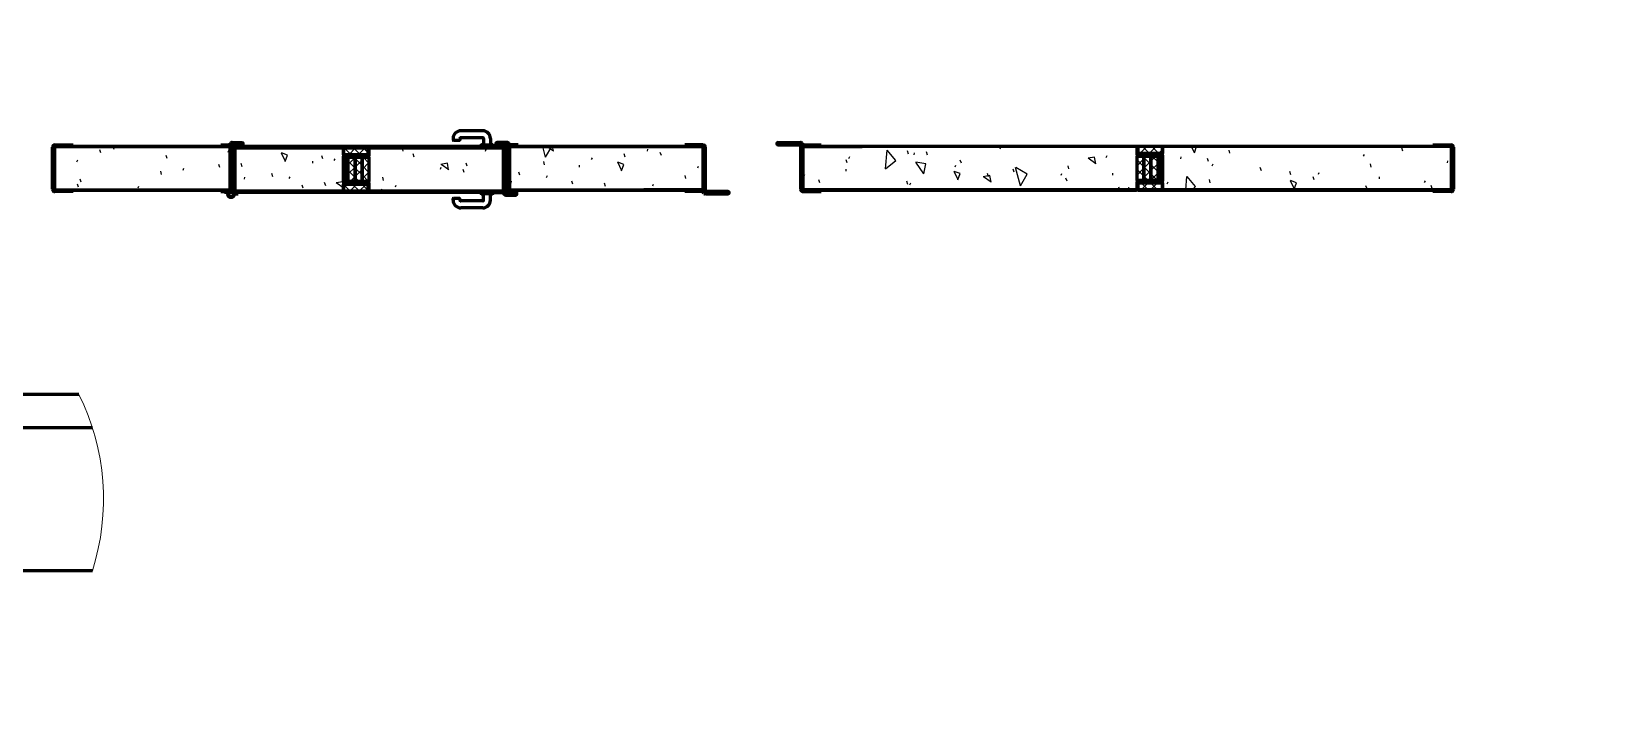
# Model space of a CAD drawing. Header units: millimetres. Extents: x 0 to 3360, y 0 to 297.
# Drawn here: x 567.3 to 802.7, y 0 to 103.2 of the extents above; entities that cross this region are included whole.
import ezdxf

# ---------------------------------------------------------------- set-up
doc = ezdxf.new("R2010")
doc.units = ezdxf.units.MM
doc.linetypes.add('K5LT_BASIC', pattern=[0])
doc.linetypes.add('K5LT_THIN_INCLUDED_TO_HATCHING', pattern=[0])
doc.layers.add('Системный слой', color=7, linetype='Continuous')
pattern_1 = [(45, (0, 0), (-0.7071068, 0.7071068), []), (135, (0, 0), (-0.7071068, -0.7071068), [])]
pattern_2 = [(45, (0, 0), (-2.12132, 2.12132), [])]
pattern_3 = [(40, (7.66, 6.428), (-20.5692, 24.5134), [2, -30]), (130, (9.193, 7.713), (-24.5134, -20.5692), [2, -30]), (85, (7.66, 6.428), (-20.5688, 24.513), [2.828, -42.426]), (60, (9.193, 7.713), (-27.7128, 16), [2, -30]), (150, (10.192, 9.445), (-16, -27.7128), [2, -30]), (105, (9.193, 7.713), (-27.7123, 15.9997), [2.828, -42.426]), (80, (16.853, 14.141), (-26.0974, 4.6017), [1.5, -25]), (170, (17.114, 15.618), (-4.6017, -26.0974), [1.5, -25]), (125, (16.853, 14.141), (-26.09695, 4.6016), [2.121, -35.355]), (100, (-18.796, -15.771), (-15.75692, -2.77837), [1, -15]), (190, (-18.97, -14.787), (2.77837, -15.75692), [1, -15]), (145, (-18.796, -15.771), (-15.75733, -2.77844), [1.414, -21.213]), (70, (1.233, 14.088), (-15.03508, 5.47232), [1, -15]), (160, (1.575, 15.028), (-5.47232, -15.03508), [1, -15]), (115, (1.233, 14.088), (-15.03547, 5.47246), [1.414, -21.213]), (85, (0, 0), (-9.35186, 7.84492), [0.3, -10]), (65, (0, 0), (-2.418448, 6.64463), [0.3, -10]), (105, (0, 0), (-6.193075, 7.658056), [0.5, -12]), (110, (0, 0), (-7.94593, 1.36463), [0.5, -7])]

# ---------------------------------------------------------------- blocks, each defined once
blk = doc.blocks.new('U589')
at = {"layer": 'Системный слой', "color": 5, "linetype": 'K5LT_BASIC', "lineweight": 60, "true_color": 0x0000ff}
for p, q in [((636.91, 85.79), (636.91, 85.96)), ((636.91, 85.96), (638.26, 85.96)), ((638.26, 85.79), (636.91, 85.79)), ((638.43, 79.13), (638.43, 85.63)), ((638.59, 85.63), (638.59, 79.13)), ((636.91, 78.96), (636.91, 79.13)), ((636.91, 79.13), (638.05, 79.13)), ((636.91, 78.96), (638.05, 78.96)), ((638.16, 78.91), (638.39, 78.68)), ((638.28, 79.03), (638.51, 78.8)), ((638.63, 78.75), (640.09, 78.75)), ((638.63, 78.59), (640.09, 78.59)), ((638.76, 78.96), (640.09, 78.96)), ((638.76, 78.79), (640.09, 78.79))]:
    blk.add_line(p, q, dxfattribs=at)
for centre, radius, start, end in [((638.26, 85.63), 0.333, 0, 90), ((638.26, 85.63), 0.167, 0, 90), ((638.05, 78.79), 0.333, 45, 90), ((638.05, 78.79), 0.167, 45, 90), ((638.63, 78.92), 0.333, 225, 270), ((638.76, 79.13), 0.333, 180, 270), ((638.63, 78.92), 0.167, 225, 270), ((638.76, 79.13), 0.167, 180, 270), ((640.09, 78.77), 0.188, 270, 90), ((640.09, 78.77), 0.0208, 270, 90)]:
    blk.add_arc(centre, radius, start, end, dxfattribs=at)
blk = doc.blocks.new('U590')
at = {"layer": 'Системный слой', "color": 5, "linetype": 'K5LT_BASIC', "lineweight": 60, "true_color": 0x0000ff}
for p, q in [((638.79, 86.5), (637.32, 86.5)), ((638.79, 86.34), (637.32, 86.34)), ((638.66, 86.13), (637.32, 86.13)), ((638.66, 86.29), (637.33, 86.29)), ((638.82, 79.46), (638.82, 85.96)), ((639.14, 86.06), (638.91, 86.29)), ((638.99, 85.96), (638.99, 79.46)), ((639.26, 86.18), (639.03, 86.41)), ((640.51, 86.13), (639.37, 86.13)), ((640.51, 85.96), (639.37, 85.96)), ((640.51, 86.13), (640.51, 85.96)), ((639.16, 79.29), (640.51, 79.29)), ((640.51, 79.13), (639.16, 79.13)), ((640.51, 79.29), (640.51, 79.13))]:
    blk.add_line(p, q, dxfattribs=at)
for centre, radius, start, end in [((637.32, 86.32), 0.188, 90, 270), ((637.32, 86.32), 0.0208, 90, 270), ((638.66, 85.96), 0.333, 0, 90), ((638.66, 85.96), 0.167, 0, 90), ((638.79, 86.17), 0.333, 45, 90), ((638.79, 86.17), 0.167, 45, 90), ((639.37, 86.29), 0.333, 225, 270), ((639.37, 86.29), 0.167, 225, 270), ((639.16, 79.46), 0.333, 180, 270), ((639.16, 79.46), 0.167, 180, 270)]:
    blk.add_arc(centre, radius, start, end, dxfattribs=at)
blk = doc.blocks.new('U591')
at = {"layer": 'Системный слой', "color": 5, "linetype": 'K5LT_BASIC', "lineweight": 60, "true_color": 0x0000ff}
for p, q in [((595.77, 86.13), (596.91, 86.13)), ((595.77, 86.13), (595.77, 85.96)), ((595.77, 85.96), (596.91, 85.96)), ((597.03, 86.18), (597.26, 86.41)), ((597.15, 86.06), (597.38, 86.29)), ((597.29, 85.96), (597.29, 79.46)), ((597.46, 79.46), (597.46, 85.96)), ((597.49, 86.5), (598.96, 86.5)), ((597.49, 86.34), (598.96, 86.34)), ((597.63, 86.29), (598.96, 86.29)), ((597.63, 86.13), (598.96, 86.13)), ((595.77, 79.29), (595.77, 79.13)), ((597.13, 79.29), (595.77, 79.29)), ((595.77, 79.13), (597.13, 79.13))]:
    blk.add_line(p, q, dxfattribs=at)
for centre, radius, start, end in [((596.91, 86.29), 0.167, 270, 315), ((596.91, 86.29), 0.333, 270, 315), ((597.49, 86.17), 0.333, 90, 135), ((597.63, 85.96), 0.333, 90, 180), ((597.49, 86.17), 0.167, 90, 135), ((597.63, 85.96), 0.167, 90, 180), ((598.96, 86.32), 0.188, 270, 90), ((598.96, 86.32), 0.0208, 270, 90), ((597.13, 79.46), 0.333, 270, 0), ((597.13, 79.46), 0.167, 270, 0)]:
    blk.add_arc(centre, radius, start, end, dxfattribs=at)
blk = doc.blocks.new('U592')
at = {"layer": 'Системный слой', "color": 5, "linetype": 'K5LT_BASIC', "lineweight": 60, "true_color": 0x0000ff}
for p, q in [((597.55, 79.29), (597.55, 85.63)), ((597.71, 85.63), (597.71, 79.29)), ((599.11, 85.96), (597.88, 85.96)), ((597.88, 85.79), (599.11, 85.79)), ((599.11, 85.96), (599.11, 85.79)), ((597.55, 80.96), (597.55, 79.29)), ((597.8, 78.97), (597.79, 78.96)), ((597.88, 79.13), (599.11, 79.13)), ((599.11, 78.96), (597.88, 78.96)), ((599.11, 79.13), (599.11, 78.96))]:
    blk.add_line(p, q, dxfattribs=at)
for centre, radius, start, end in [((597.88, 85.63), 0.333, 90, 180), ((597.88, 85.63), 0.167, 90, 180), ((597.88, 79.29), 0.333, 180, 270), ((597.88, 79.29), 0.167, 180, 270)]:
    blk.add_arc(centre, radius, start, end, dxfattribs=at)

msp = doc.modelspace()

# ---------------------------------------------------------------- hatches: boundary and pattern name
at = {"layer": 'Системный слой'}
h = msp.add_hatch(dxfattribs=at)
h.set_pattern_fill('Песок', angle=40, style=0, pattern_type=0)
h.set_pattern_definition(pattern_3)
h.paths.add_polyline_path([(597.12652, 85.87775), (570.79873, 85.87775), (570.79873, 79.37775), (597.12652, 79.37775)])
h.paths.add_polyline_path([(639.15812, 79.37775), (659.39671, 79.37775), (664.50706, 79.37775), (668.17373, 79.37775), (668.29873, 79.37775), (668.29873, 80.41941), (668.29873, 85.87775), (668.17373, 85.87775), (664.50706, 85.87775), (639.15812, 85.87775)])
h.paths.add_polyline_path([(618.13206, 79.21105), (638.26115, 79.21105), (638.26115, 85.71105), (618.13206, 85.71105), (618.07314, 85.68664), (618.04873, 85.62772), (618.04873, 84.50272), (618.01212, 84.41433), (617.92373, 84.37772), (617.96539, 84.37772), (617.96539, 84.29438), (618.04873, 84.29438), (618.04873, 80.62772), (617.96539, 80.62772), (617.96539, 80.54438), (617.92373, 80.54438), (618.01212, 80.50777), (618.04873, 80.41938), (618.04873, 79.29438), (618.07314, 79.23546)])
h.paths.add_polyline_path([(597.87946, 79.21105), (614.21539, 79.21105), (614.21539, 80.50272), (614.21539, 84.41938), (614.21539, 84.66938), (614.21539, 85.71105), (597.87946, 85.71105)])
h.paths.add_polyline_path([(617.88206, 80.25272), (614.46539, 80.25272), (614.21539, 80.25272), (614.21539, 79.21105), (617.88206, 79.21105)])
h = msp.add_hatch(dxfattribs=at)
h.set_pattern_fill('Неметалл', angle=45, style=0, pattern_type=0)
h.set_pattern_definition(pattern_1)
h.paths.add_polyline_path([(617.88206, 85.71105), (614.21539, 85.71105), (614.21539, 84.66938), (614.46539, 84.66938), (617.88206, 84.66938)])
h = msp.add_hatch(dxfattribs=at)
h.set_pattern_fill('Песок', angle=40, style=0, pattern_type=0)
h.set_pattern_definition(pattern_3)
h.paths.add_polyline_path([(780.79873, 85.87775), (737.38206, 85.87775), (737.38206, 84.58608), (737.38206, 80.66941), (737.38206, 80.41941), (737.38206, 79.37775), (780.79873, 79.37775)])
h.paths.add_polyline_path([(733.46539, 85.87775), (692.20075, 85.87775), (687.09039, 85.87775), (683.42373, 85.87775), (683.29873, 85.87775), (683.29873, 84.83608), (683.29873, 79.37775), (683.42373, 79.37775), (687.09039, 79.37775), (733.46539, 79.37775), (733.52432, 79.40216), (733.54873, 79.46108), (733.54873, 80.58608), (733.58534, 80.67447), (733.67373, 80.71108), (733.63206, 80.71108), (733.63206, 80.79441), (733.54873, 80.79441), (733.54873, 84.46108), (733.63206, 84.46108), (733.63206, 84.54441), (733.67373, 84.54441), (733.58534, 84.58103), (733.54873, 84.66941), (733.54873, 85.79441), (733.52432, 85.85334)])
h = msp.add_hatch(dxfattribs=at)
h.set_pattern_fill('Неметалл', angle=45, style=0, pattern_type=0)
h.set_pattern_definition(pattern_1)
h.paths.add_polyline_path([(733.71539, 84.83608), (737.38206, 84.83608), (737.38206, 85.87775), (733.71539, 85.87775)])
h = msp.add_hatch(dxfattribs=at)
h.set_pattern_fill('Металл', angle=45, style=0, pattern_type=0)
h.set_pattern_definition(pattern_2)
h.paths.add_polyline_path([(737.13206, 84.83608), (733.71539, 84.83608), (733.71539, 84.75275), (737.13206, 84.75275), (737.24991, 84.70393), (737.29873, 84.58608), (737.29873, 80.66941), (737.24991, 80.55156), (737.13206, 80.50275), (733.71539, 80.50275), (733.71539, 80.41941), (737.13206, 80.41941), (737.2996, 80.48386), (737.38076, 80.64397), (737.38206, 80.66941), (737.38206, 84.58608), (737.31762, 84.75362), (737.15751, 84.83478)])
h = msp.add_hatch(dxfattribs=at)
h.set_pattern_fill('Металл', angle=45, style=0, pattern_type=0)
h.set_pattern_definition(pattern_2)
h.paths.add_polyline_path([(614.46539, 80.25272), (617.88206, 80.25272), (617.88206, 80.33605), (614.46539, 80.33605), (614.34754, 80.38486), (614.29873, 80.50272), (614.29873, 84.41938), (614.34754, 84.53723), (614.46539, 84.58605), (617.88206, 84.58605), (617.88206, 84.66938), (614.46539, 84.66938), (614.29786, 84.60494), (614.21669, 84.44483), (614.21539, 84.41938), (614.21539, 80.50272), (614.27984, 80.33518), (614.43995, 80.25401)])
h = msp.add_hatch(dxfattribs=at)
h.set_pattern_fill('Неметалл', angle=45, style=0, pattern_type=0)
h.set_pattern_definition(pattern_1)
h.paths.add_polyline_path([(614.92373, 84.29438), (614.92373, 80.62772), (615.96539, 80.62772), (615.96539, 84.29438)])
h = msp.add_hatch(dxfattribs=at)
h.set_pattern_fill('Неметалл', angle=45, style=0, pattern_type=0)
h.set_pattern_definition(pattern_1)
h.paths.add_polyline_path([(615.96539, 84.29438), (615.96539, 80.62772), (617.00706, 80.62772), (617.00706, 84.29438)])
h = msp.add_hatch(dxfattribs=at)
h.set_pattern_fill('Неметалл', angle=45, style=0, pattern_type=0)
h.set_pattern_definition(pattern_1)
h.paths.add_polyline_path([(618.04873, 80.62772), (618.04873, 84.29438), (617.96539, 84.29438), (617.00706, 84.29438), (617.00706, 80.62772)])
h = msp.add_hatch(dxfattribs=at)
h.set_pattern_fill('Неметалл', angle=45, style=0, pattern_type=0)
h.set_pattern_definition(pattern_1)
h.paths.add_polyline_path([(733.54873, 84.46108), (733.54873, 80.79441), (733.63206, 80.79441), (734.59039, 80.79441), (734.59039, 84.46108)])
h = msp.add_hatch(dxfattribs=at)
h.set_pattern_fill('Неметалл', angle=45, style=0, pattern_type=0)
h.set_pattern_definition(pattern_1)
h.paths.add_polyline_path([(735.63206, 80.79441), (735.63206, 84.46108), (734.59039, 84.46108), (734.59039, 80.79441)])
h = msp.add_hatch(dxfattribs=at)
h.set_pattern_fill('Неметалл', angle=45, style=0, pattern_type=0)
h.set_pattern_definition(pattern_1)
h.paths.add_polyline_path([(736.67373, 80.79441), (736.67373, 84.46108), (735.63206, 84.46108), (735.63206, 80.79441)])
h = msp.add_hatch(dxfattribs=at)
h.set_pattern_fill('Неметалл', angle=45, style=0, pattern_type=0)
h.set_pattern_definition(pattern_1)
h.paths.add_polyline_path([(617.88206, 80.25272), (614.21539, 80.25272), (614.21539, 79.21105), (617.88206, 79.21105)])
h = msp.add_hatch(dxfattribs=at)
h.set_pattern_fill('Неметалл', angle=45, style=0, pattern_type=0)
h.set_pattern_definition(pattern_1)
h.paths.add_polyline_path([(733.71539, 79.37775), (737.38206, 79.37775), (737.38206, 80.41941), (737.13206, 80.41941), (733.71539, 80.41941)])

# ---------------------------------------------------------------- linework, layer by layer
at = {"layer": 'Системный слой', "color": 5, "linetype": 'K5LT_BASIC', "lineweight": 60, "true_color": 0x0000ff}
for p, q in [((630.69638, 87.10688), (630.69638, 86.85688)), ((631.73805, 87.10688), (631.73805, 86.85688)), ((635.17555, 88.25272), (631.84222, 88.25272)), ((635.17555, 87.21105), (631.84222, 87.21105)), ((635.27972, 87.10688), (635.27972, 86.14855)), ((636.32138, 87.10688), (636.32138, 86.14855)), ((570.46539, 79.46108), (570.46539, 85.79441)), ((570.63206, 85.79441), (570.63206, 79.46108)), ((570.79873, 86.12775), (573.54873, 86.12775)), ((573.54873, 85.96108), (570.79873, 85.96108)), ((570.79873, 85.87775), (570.79873, 85.91941)), ((597.12652, 85.91941), (570.79873, 85.91941)), ((570.79873, 79.33608), (570.79873, 85.87775)), ((570.79873, 85.87775), (597.12652, 85.87775)), ((573.54873, 86.12775), (573.54873, 85.96108)), ((597.12652, 85.91941), (597.12652, 79.33608)), ((617.88206, 85.75272), (597.87946, 85.75272)), ((597.87946, 85.75272), (597.87946, 79.16938)), ((597.87946, 85.71105), (617.88206, 85.71105)), ((599.10706, 85.96105), (634.88388, 85.96105)), ((636.90692, 85.79438), (599.10706, 85.79438)), ((614.21539, 84.66938), (614.21539, 85.71105)), ((614.21539, 85.71105), (614.21539, 79.21105)), ((617.88206, 85.71105), (617.88206, 84.66938)), ((617.96539, 84.66938), (617.96539, 85.62772)), ((618.00706, 84.50272), (618.00706, 85.62772)), ((618.00706, 85.62772), (618.00706, 84.66938)), ((618.04873, 85.62772), (618.04873, 84.50272)), ((638.26115, 85.75272), (618.13206, 85.75272)), ((618.13206, 85.71105), (638.26115, 85.71105)), ((631.69638, 86.81522), (630.73805, 86.81522)), ((634.88388, 85.79438), (634.88388, 86.06522)), ((634.96722, 86.14855), (636.63388, 86.14855)), ((636.71722, 85.79438), (636.71722, 86.06522)), ((636.71722, 85.96105), (636.90692, 85.96105)), ((638.26115, 85.96105), (638.82479, 85.96105)), ((638.26115, 79.16938), (638.26115, 85.75272)), ((668.29873, 85.91941), (639.15812, 85.91941)), ((639.15812, 85.91941), (639.15812, 79.33608)), ((639.15812, 85.87775), (668.29873, 85.87775)), ((664.50706, 85.87775), (659.39671, 85.87775)), ((668.17373, 85.87775), (664.50706, 85.87775)), ((665.54873, 86.12775), (665.54873, 85.96108)), ((668.29873, 86.12775), (665.54873, 86.12775)), ((665.54873, 85.96108), (668.29873, 85.96108)), ((668.29873, 80.41941), (668.29873, 85.91941)), ((668.46539, 85.79441), (668.46539, 79.29441)), ((668.63206, 79.29441), (668.63206, 85.79441)), ((679.56956, 86.50275), (682.93149, 86.50275)), ((679.56956, 86.33608), (682.93149, 86.33608)), ((682.79873, 86.29441), (679.56956, 86.29441)), ((679.56956, 86.12775), (682.79873, 86.12775)), ((682.96539, 85.96108), (682.96539, 79.46108)), ((683.04934, 86.28727), (683.27786, 86.05874)), ((683.13206, 79.46108), (683.13206, 85.96108)), ((683.16719, 86.40512), (683.39571, 86.17659)), ((683.29873, 85.91941), (683.29873, 84.83608)), ((733.46539, 85.91941), (683.29873, 85.91941)), ((683.29873, 85.87775), (692.20075, 85.87775)), ((683.29873, 84.83608), (683.29873, 79.33608)), ((687.09039, 85.87775), (683.42373, 85.87775)), ((683.51357, 86.12778), (686.04902, 86.12778)), ((683.51357, 85.96111), (686.04902, 85.96111)), ((686.04902, 86.12775), (686.04873, 86.12775)), ((686.04873, 85.96111), (686.04873, 85.96108)), ((686.04902, 85.96111), (686.04902, 86.12778)), ((733.46539, 85.87775), (687.09039, 85.87775)), ((733.54873, 84.66941), (733.54873, 85.79441)), ((733.59039, 84.83608), (733.59039, 85.79441)), ((733.59039, 85.79441), (733.59039, 84.66941)), ((733.63206, 85.79441), (733.63206, 84.83608)), ((780.79873, 85.91941), (733.71539, 85.91941)), ((733.71539, 84.83608), (733.71539, 85.87775)), ((780.79873, 85.87775), (733.71539, 85.87775)), ((737.38206, 84.83608), (733.71539, 84.83608)), ((733.71539, 84.75275), (733.71539, 84.83608)), ((733.71539, 84.83608), (737.13206, 84.83608)), ((733.71539, 84.75275), (735.29873, 84.75275)), ((737.13206, 84.75275), (733.71539, 84.75275)), ((735.29873, 84.75275), (735.29873, 84.71108)), ((737.38206, 85.87775), (737.38206, 84.83608)), ((737.38206, 79.37775), (737.38206, 85.87775)), ((778.04873, 85.96108), (778.04873, 86.12775)), ((778.04873, 86.12775), (780.79873, 86.12775)), ((780.79873, 85.96108), (778.04873, 85.96108)), ((780.79873, 85.91941), (780.79873, 79.37775)), ((780.96539, 79.46108), (780.96539, 85.79441)), ((781.13206, 85.79441), (781.13206, 79.46108)), ((617.88206, 84.66938), (614.21539, 84.66938)), ((614.21539, 80.50272), (614.21539, 84.41938)), ((614.29873, 84.41938), (614.29873, 80.50272)), ((614.46539, 84.66938), (617.88206, 84.66938)), ((617.88206, 84.58605), (614.46539, 84.58605)), ((614.59039, 84.04438), (614.59039, 83.37772)), ((614.63206, 83.37772), (614.59039, 83.37772)), ((614.63206, 80.79438), (614.63206, 84.12772)), ((614.63206, 84.04438), (614.63206, 83.37772)), ((614.71539, 84.12772), (614.71539, 80.79438)), ((614.88206, 84.37772), (617.96539, 84.37772)), ((617.96539, 84.29438), (614.88206, 84.29438)), ((614.92373, 84.29438), (615.96539, 84.29438)), ((614.92373, 80.62772), (614.92373, 84.29438)), ((614.96539, 84.41938), (617.92373, 84.41938)), ((617.92373, 84.37772), (614.96539, 84.37772)), ((615.96539, 84.29438), (617.00706, 84.29438)), ((615.96539, 80.62772), (615.96539, 84.29438)), ((615.96539, 84.29438), (615.96539, 80.62772)), ((616.29873, 84.58605), (617.88206, 84.58605)), ((616.29873, 84.54438), (616.29873, 84.58605)), ((617.88206, 84.54438), (616.29873, 84.54438)), ((617.00706, 84.29438), (617.00706, 80.62772)), ((617.00706, 84.29438), (618.04873, 84.29438)), ((617.00706, 80.62772), (617.00706, 84.29438)), ((617.88206, 84.66938), (617.88206, 84.58605)), ((617.96539, 84.37772), (617.96539, 84.29438)), ((618.04873, 84.29438), (618.04873, 80.62772)), ((733.54873, 84.46108), (734.59039, 84.46108)), ((733.54873, 80.79441), (733.54873, 84.46108)), ((733.63206, 84.46108), (733.63206, 84.54441)), ((733.63206, 84.54441), (736.71539, 84.54441)), ((736.71539, 84.46108), (733.63206, 84.46108)), ((733.67373, 84.58608), (736.63206, 84.58608)), ((736.63206, 84.54441), (733.67373, 84.54441)), ((735.29873, 84.71108), (733.71539, 84.71108)), ((734.59039, 84.46108), (735.63206, 84.46108)), ((734.59039, 80.79441), (734.59039, 84.46108)), ((734.59039, 84.46108), (734.59039, 80.79441)), ((735.63206, 84.46108), (735.63206, 80.79441)), ((735.63206, 84.46108), (736.67373, 84.46108)), ((735.63206, 80.79441), (735.63206, 84.46108)), ((736.67373, 84.46108), (736.67373, 80.79441)), ((736.88206, 80.96108), (736.88206, 84.29441)), ((736.96539, 84.29441), (736.96539, 80.96108)), ((736.96539, 83.54441), (736.96539, 84.21108)), ((737.00706, 83.54441), (736.96539, 83.54441)), ((737.00706, 83.54441), (737.00706, 84.21108)), ((737.29873, 80.66941), (737.29873, 84.58608)), ((737.38206, 84.58608), (737.38206, 80.66941)), ((614.21539, 79.21105), (614.21539, 80.25272)), ((614.21539, 80.25272), (617.88206, 80.25272)), ((614.46539, 80.33605), (617.88206, 80.33605)), ((617.88206, 80.25272), (614.46539, 80.25272)), ((614.59039, 81.54438), (614.63206, 81.54438)), ((614.59039, 81.54438), (614.59039, 80.87772)), ((614.63206, 81.54438), (614.63206, 80.87772)), ((614.88206, 80.62772), (617.96539, 80.62772)), ((617.96539, 80.54438), (614.88206, 80.54438)), ((615.96539, 80.62772), (614.92373, 80.62772)), ((614.96539, 80.54438), (617.92373, 80.54438)), ((617.92373, 80.50272), (614.96539, 80.50272)), ((617.00706, 80.62772), (615.96539, 80.62772)), ((616.29873, 80.37772), (617.88206, 80.37772)), ((616.29873, 80.33605), (616.29873, 80.37772)), ((617.88206, 80.33605), (616.29873, 80.33605)), ((618.04873, 80.62772), (617.00706, 80.62772)), ((617.88206, 80.33605), (617.88206, 80.25272)), ((617.88206, 80.25272), (617.88206, 79.21105)), ((617.96539, 80.62772), (617.96539, 80.54438)), ((617.96539, 79.29438), (617.96539, 80.25272)), ((618.00706, 79.29438), (618.00706, 80.41938)), ((618.00706, 80.25272), (618.00706, 79.29438)), ((618.04873, 80.41938), (618.04873, 79.29438)), ((668.29873, 79.33608), (668.29873, 80.41941)), ((734.59039, 80.79441), (733.54873, 80.79441)), ((733.54873, 79.46108), (733.54873, 80.58608)), ((733.59039, 80.58608), (733.59039, 79.46108)), ((733.59039, 79.46108), (733.59039, 80.41941)), ((733.63206, 80.71108), (733.63206, 80.79441)), ((733.63206, 80.79441), (736.71539, 80.79441)), ((736.71539, 80.71108), (733.63206, 80.71108)), ((733.63206, 80.41941), (733.63206, 79.46108)), ((733.67373, 80.71108), (736.63206, 80.71108)), ((736.63206, 80.66941), (733.67373, 80.66941)), ((733.71539, 80.54441), (735.29873, 80.54441)), ((735.29873, 80.50275), (733.71539, 80.50275)), ((733.71539, 80.41941), (733.71539, 80.50275)), ((733.71539, 80.50275), (737.13206, 80.50275)), ((737.13206, 80.41941), (733.71539, 80.41941)), ((733.71539, 79.37775), (733.71539, 80.41941)), ((733.71539, 80.41941), (737.38206, 80.41941)), ((735.63206, 80.79441), (734.59039, 80.79441)), ((735.29873, 80.54441), (735.29873, 80.50275)), ((736.67373, 80.79441), (735.63206, 80.79441)), ((736.96539, 81.71108), (737.00706, 81.71108)), ((736.96539, 81.04441), (736.96539, 81.71108)), ((737.00706, 81.04441), (737.00706, 81.71108)), ((737.38206, 80.41941), (737.38206, 79.37775)), ((570.79873, 79.37775), (597.12652, 79.37775)), ((570.79873, 79.33608), (597.12652, 79.33608)), ((570.79873, 79.29441), (573.54873, 79.29441)), ((573.54873, 79.12775), (570.79873, 79.12775)), ((573.54873, 79.29441), (573.54873, 79.12775)), ((596.31793, 79.12772), (596.31793, 78.96105)), ((596.94293, 78.96105), (596.31793, 78.96105)), ((596.94293, 78.96105), (597.06793, 79.08605)), ((597.06793, 79.12772), (597.06793, 79.08605)), ((597.70451, 78.96105), (597.70451, 78.91938)), ((597.70451, 78.96105), (597.92789, 78.96105)), ((597.82951, 78.79438), (597.70451, 78.91938)), ((597.82951, 78.79438), (598.38987, 78.79438)), ((597.87946, 79.21105), (617.88206, 79.21105)), ((597.87946, 79.16938), (617.88206, 79.16938)), ((598.38987, 78.96105), (598.38987, 78.79438)), ((599.10706, 79.12772), (636.90692, 79.12772)), ((634.88388, 78.96102), (599.10706, 78.96105)), ((618.13206, 79.21105), (638.26115, 79.21105)), ((618.13206, 79.16938), (638.26115, 79.16938)), ((630.69638, 77.81522), (630.69638, 78.06522)), ((630.73805, 78.10688), (631.69638, 78.10688)), ((631.73805, 77.81522), (631.73805, 78.06522)), ((635.17555, 77.71105), (631.84222, 77.71105)), ((634.88388, 79.12772), (634.88388, 78.85688)), ((636.63388, 78.77355), (634.96722, 78.77355)), ((635.27972, 77.81522), (635.27972, 78.77355)), ((636.32138, 77.81522), (636.32138, 78.77355)), ((636.71722, 79.12772), (636.71722, 78.85688)), ((636.90692, 78.96102), (636.71722, 78.96102)), ((639.15812, 79.37775), (664.50706, 79.37775)), ((639.15812, 79.33608), (668.29873, 79.33608)), ((668.29873, 79.37775), (659.39671, 79.37775)), ((664.50706, 79.37775), (668.17373, 79.37775)), ((665.54844, 79.29438), (665.54844, 79.12772)), ((668.08389, 79.29438), (665.54844, 79.29438)), ((665.54844, 79.12775), (665.54873, 79.12775)), ((668.08389, 79.12772), (665.54844, 79.12772)), ((665.54873, 79.29438), (665.54873, 79.29441)), ((668.43026, 78.85038), (668.20174, 79.0789)), ((668.54811, 78.96823), (668.31959, 79.19675)), ((672.02789, 78.91941), (668.66597, 78.91941)), ((672.02789, 78.75275), (668.66597, 78.75275)), ((672.02789, 79.12775), (668.79873, 79.12775)), ((668.79873, 78.96108), (672.02789, 78.96108)), ((733.46539, 79.37775), (683.29873, 79.37775)), ((683.29873, 79.33608), (733.46539, 79.33608)), ((686.04873, 79.29441), (683.29873, 79.29441)), ((683.29873, 79.12775), (686.04873, 79.12775)), ((683.42373, 79.37775), (687.09039, 79.37775)), ((686.04873, 79.12775), (686.04873, 79.29441)), ((687.09039, 79.37775), (692.20075, 79.37775)), ((780.79873, 79.37775), (733.71539, 79.37775)), ((733.71539, 79.33608), (780.79873, 79.33608)), ((778.04873, 79.12775), (778.04873, 79.29441)), ((778.04873, 79.29441), (780.79873, 79.29441)), ((780.79873, 79.12775), (778.04873, 79.12775)), ((780.79873, 79.37775), (780.79873, 79.33608)), ((635.17555, 76.66938), (631.84222, 76.66938)), ((574.41774, 48.608), (536.24816, 48.608)), ((576.45287, 43.608), (536.24816, 43.608)), ((576.45287, 22.108), (536.24816, 22.108))]:
    msp.add_line(p, q, dxfattribs=at)
for radius in [0.46406, 0.33757]:
    msp.add_circle((597.31222, 78.67205), radius, dxfattribs=at)
for centre, radius, start, end in [((631.84222, 87.10688), 1.14583, 90, 180), ((631.84222, 87.10688), 0.10417, 90, 180), ((635.17555, 87.10688), 1.14583, 0, 90), ((635.17555, 87.10688), 0.10417, 0, 90), ((570.79873, 85.79441), 0.33333, 90, 180), ((570.79873, 85.79441), 0.16667, 90, 180), ((617.88206, 85.62772), 0.125, 0, 90), ((617.88206, 85.62772), 0.08333, 0, 90), ((618.13206, 85.62772), 0.125, 90, 180), ((618.13206, 85.62772), 0.08333, 90, 180), ((630.73805, 86.85688), 0.04167, 180, 270), ((631.69638, 86.85688), 0.04167, 270, 0), ((634.96722, 86.06522), 0.08333, 90, 180), ((636.63388, 86.06522), 0.08333, 0, 90), ((668.29873, 85.79441), 0.33333, 0, 90), ((668.29873, 85.79441), 0.16667, 0, 90), ((679.56956, 86.31525), 0.1875, 90, 270), ((679.56956, 86.31525), 0.02083, 90, 270), ((682.79873, 85.96108), 0.33333, 0, 90), ((682.79873, 85.96108), 0.16667, 0, 90), ((682.93149, 86.16941), 0.33333, 45, 90), ((682.93149, 86.16941), 0.16667, 45, 90), ((683.51357, 86.29445), 0.33333, 225, 270), ((683.51357, 86.29445), 0.16667, 225, 270), ((733.46539, 85.79441), 0.125, 0, 90), ((733.46539, 85.79441), 0.08333, 0, 90), ((733.71539, 85.79441), 0.125, 90, 180), ((733.71539, 84.83608), 0.125, 180, 270), ((733.71539, 85.79441), 0.08333, 90, 180), ((733.71539, 84.83608), 0.08333, 180, 270), ((737.13206, 84.58608), 0.25, 0, 90), ((737.13206, 84.58608), 0.16667, 0, 90), ((780.79873, 85.79441), 0.33333, 0, 90), ((780.79873, 85.79441), 0.16667, 0, 90), ((614.46539, 84.41938), 0.25, 90, 180), ((614.46539, 84.41938), 0.16667, 90, 180), ((614.96539, 84.04438), 0.375, 90, 180), ((614.96539, 84.04438), 0.33333, 90, 180), ((614.88206, 84.12772), 0.25, 90, 180), ((614.88206, 84.12772), 0.16667, 90, 180), ((617.88206, 84.66938), 0.125, 270, 0), ((617.88206, 84.66938), 0.08333, 270, 0), ((617.92373, 84.50272), 0.125, 270, 0), ((617.92373, 84.50272), 0.08333, 270, 0), ((733.67373, 84.66941), 0.125, 180, 270), ((733.67373, 84.66941), 0.08333, 180, 270), ((736.63206, 84.21108), 0.375, 0, 90), ((736.63206, 84.21108), 0.33333, 0, 90), ((736.71539, 84.29441), 0.25, 0, 90), ((736.71539, 84.29441), 0.16667, 0, 90), ((614.46539, 80.50272), 0.25, 180, 270), ((614.46539, 80.50272), 0.16667, 180, 270), ((614.96539, 80.87772), 0.375, 180, 270), ((614.96539, 80.87772), 0.33333, 180, 270), ((614.88206, 80.79438), 0.25, 180, 270), ((614.88206, 80.79438), 0.16667, 180, 270), ((617.88206, 80.25272), 0.125, 0, 90), ((617.88206, 80.25272), 0.08333, 0, 90), ((617.92373, 80.41938), 0.125, 0, 90), ((617.92373, 80.41938), 0.08333, 0, 90), ((733.67373, 80.58608), 0.125, 90, 180), ((733.67373, 80.58608), 0.08333, 90, 180), ((733.71539, 80.41941), 0.125, 90, 180), ((733.71539, 80.41941), 0.08333, 90, 180), ((736.63206, 81.04441), 0.375, 270, 0), ((736.63206, 81.04441), 0.33333, 270, 0), ((736.71539, 80.96108), 0.25, 270, 0), ((736.71539, 80.96108), 0.16667, 270, 0), ((737.13206, 80.66941), 0.25, 270, 0), ((737.13206, 80.66941), 0.16667, 270, 0), ((570.79873, 79.46108), 0.33333, 180, 270), ((570.79873, 79.46108), 0.16667, 180, 270), ((617.88206, 79.29438), 0.08333, 270, 0), ((617.88206, 79.29438), 0.125, 270, 0), ((618.13206, 79.29438), 0.125, 180, 270), ((618.13206, 79.29438), 0.08333, 180, 270), ((630.73805, 78.06522), 0.04167, 90, 180), ((631.84222, 77.81522), 1.14583, 180, 270), ((631.69638, 78.06522), 0.04167, 0, 90), ((631.84222, 77.81522), 0.10417, 180, 270), ((634.96722, 78.85688), 0.08333, 180, 270), ((635.17555, 77.81522), 0.10417, 270, 0), ((635.17555, 77.81522), 1.14583, 270, 0), ((636.63388, 78.85688), 0.08333, 270, 0), ((668.08389, 78.96105), 0.33333, 45, 90), ((668.08389, 78.96105), 0.16667, 45, 90), ((668.66597, 79.08608), 0.33333, 225, 270), ((668.79873, 79.29441), 0.33333, 180, 270), ((668.66597, 79.08608), 0.16667, 225, 270), ((668.79873, 79.29441), 0.16667, 180, 270), ((672.02789, 78.94025), 0.1875, 270, 90), ((672.02789, 78.94025), 0.02083, 270, 90), ((683.29873, 79.46108), 0.33333, 180, 270), ((683.29873, 79.46108), 0.16667, 180, 270), ((733.46539, 79.46108), 0.08333, 270, 0), ((733.46539, 79.46108), 0.125, 270, 0), ((733.71539, 79.46108), 0.125, 180, 270), ((733.71539, 79.46108), 0.08333, 180, 270), ((780.79873, 79.46108), 0.16667, 270, 0), ((780.79873, 79.46108), 0.33333, 270, 0)]:
    msp.add_arc(centre, radius, start, end, dxfattribs=at)
at = {"layer": 'Системный слой', "color": 7, "linetype": 'K5LT_THIN_INCLUDED_TO_HATCHING', "lineweight": 18}
msp.add_arc((542.88205, 32.858), 35.25, 342.2439695, 26.5391049, dxfattribs=at)

# ---------------------------------------------------------------- block references
at = {"layer": 'Системный слой'}
for name in ['U591', 'U592', 'U589', 'U590']:
    msp.add_blockref(name, (0, 0), dxfattribs=at)

doc.saveas('drawing.dxf')
